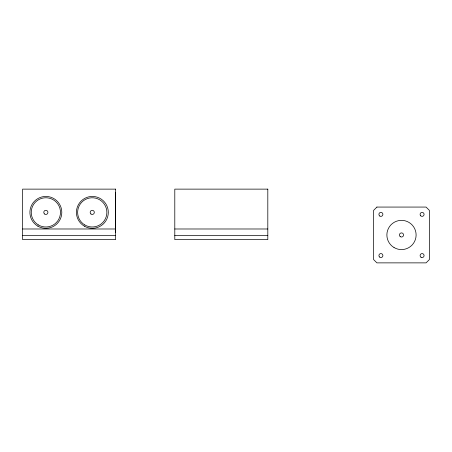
<?xml version="1.0" encoding="UTF-8"?>
<svg xmlns="http://www.w3.org/2000/svg" width="452" height="452" viewBox="0 0 452 452"><rect width="100%" height="100%" fill="white"/><g stroke="black" fill="none" stroke-linecap="round" stroke-linejoin="round"><path stroke-width="0.68" d="M22.6 228.989L115.616 228.989M174.794 228.989L267.81 228.989M22.6 235.633L115.616 235.633M174.794 235.633L267.81 235.633M115.503 192.45L115.503 232.311M376.911 207.067L373.589 210.389L373.589 259.55L376.911 262.872L426.078 262.872L429.4 259.55L429.4 210.389L426.078 207.067L376.911 207.067M115.616 189.128L22.6 189.128L22.6 239.622L115.616 239.622L115.616 189.128M267.81 189.128L174.794 189.128L174.794 239.622L267.81 239.622L267.81 189.128M38.397 224.949A14.617 14.617 0 0 0 60.472 212.553A14.617 14.617 0 0 0 38.697 199.637A14.617 14.617 0 0 0 38.397 224.949M44.55 213.988A2.074 2.074 0 0 0 47.901 212.706A2.074 2.074 0 0 0 45.11 210.446A2.074 2.074 0 0 0 44.55 213.988M84.795 224.949A14.617 14.617 0 0 0 106.864 212.553A14.617 14.617 0 0 0 85.089 199.637A14.617 14.617 0 0 0 84.795 224.949M90.942 213.988A2.074 2.074 0 0 0 94.293 212.706A2.074 2.074 0 0 0 91.507 210.446A2.074 2.074 0 0 0 90.942 213.988M394.037 247.543A14.617 14.617 0 0 0 416.111 235.142A14.617 14.617 0 0 0 394.336 222.226A14.617 14.617 0 0 0 394.037 247.543M379.494 256.973A1.994 1.994 0 0 0 382.827 256.081A1.994 1.994 0 0 0 380.381 253.64A1.994 1.994 0 0 0 379.494 256.973M421.032 257.25A1.994 1.994 0 0 0 424.083 255.64A1.994 1.994 0 0 0 421.162 253.804A1.994 1.994 0 0 0 421.032 257.25M420.739 215.836A1.994 1.994 0 0 0 424.038 214.813A1.994 1.994 0 0 0 421.501 212.468A1.994 1.994 0 0 0 420.739 215.836M379.782 216.028A1.994 1.994 0 0 0 382.889 214.514A1.994 1.994 0 0 0 380.025 212.581A1.994 1.994 0 0 0 379.782 216.028M400.189 236.577A2.074 2.074 0 0 0 403.54 235.294A2.074 2.074 0 0 0 400.754 233.034A2.074 2.074 0 0 0 400.189 236.577M37.883 226.186A15.944 15.944 0 0 0 61.8 212.378A15.944 15.944 0 0 0 37.883 198.569A15.944 15.944 0 0 0 37.883 226.186M84.388 226.186A15.944 15.944 0 0 0 108.305 212.378A15.944 15.944 0 0 0 84.388 198.569A15.944 15.944 0 0 0 84.388 226.186"/></g></svg>
